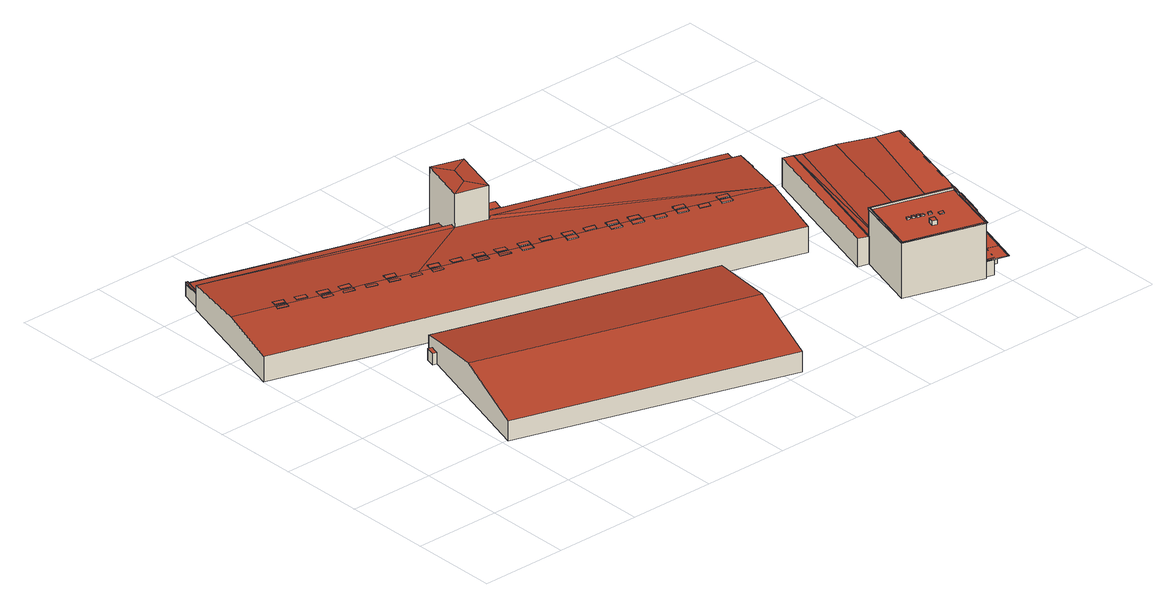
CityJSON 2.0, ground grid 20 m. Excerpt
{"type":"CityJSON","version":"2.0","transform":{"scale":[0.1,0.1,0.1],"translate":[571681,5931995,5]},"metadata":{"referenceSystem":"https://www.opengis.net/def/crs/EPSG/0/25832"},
"CityObjects":{
"building1":{"type":"Building","attributes":{"Grundfläche 2D":"2494.089066","Grundhöhe NN":"5.573"},"geometry":[{"type":"Solid","lod":"3","boundaries":[[[[0,1,2,3,4]],[[1,5,6,2]],[[7,8,9,10]],[[9,11,12,5,1,0,4,13,14,10]],[[6,5,12,15]],[[3,2,6,15,16]],[[4,3,16,13]],[[7,10,14,17]],[[8,7,17,18]],[[9,8,18,11]],[[12,11,18,17,14,13,16,15]]]],"semantics":{"surfaces":[{"type":"RoofSurface"},{"type":"WallSurface"},{"type":"GroundSurface"}],"values":[[0,0,0,1,1,1,1,1,1,1,2]]}}]},
"building2":{"type":"Building","attributes":{"Grundfläche 2D":"4646.782097","Grundhöhe NN":"5.672"},"children":["building2-1","building2-2","building2-3","building2-4","building2-5","building2-6","building2-7","building2-8","building2-9","building2-10","building2-11","building2-12","building2-13","building2-14","building2-15","building2-16","building2-17","building2-18","building2-19","building2-20","building2-21","building2-22","building2-23","building2-24","building2-25","building2-26","building2-27","building2-28","building2-29","building2-30","building2-31","building2-32","building2-33","building2-34","building2-35","building2-36"],"geometry":[{"type":"Solid","lod":"3","boundaries":[[[[19,20,21]],[[20,22,23,24,25,21]],[[26,27,28,29,30,31,32,33,34,35,36,37,38]],[[39,35,34,33,32,31,30,29,28,27,26,40,41,42]],[[35,39,42,43,36]],[[44,45,46,47,42]],[[47,43,42]],[[48,43,47]],[[49,37,36]],[[50,51,52,53,54,55]],[[56,57,58]],[[56,59,60,57]],[[61,60,59]],[[61,58,57,60]],[[19,21,62,63]],[[20,19,63,64]],[[22,20,64,65]],[[23,22,65,66]],[[40,26,38,67,68]],[[41,40,68,69]],[[44,42,41,69,70]],[[45,44,70,71]],[[45,71,72,53,46]],[[51,73,48,47,46,53,52]],[[23,66,67,38,37,49,25,24]],[[21,25,49,36,59,56,74,62]],[[59,36,43,61]],[[73,51,50,75,76,58,61,43,48]],[[56,58,76,74]],[[54,53,72,77]],[[50,55,54,77,75]],[[68,67,66,65,64,63,62,74,76,75,77,72,71,70,69]]]],"semantics":{"surfaces":[{"type":"RoofSurface"},{"type":"WallSurface"},{"type":"GroundSurface"}],"values":[[0,0,0,0,0,0,0,0,0,0,0,0,0,0,1,1,1,1,1,1,1,1,1,1,1,1,1,1,1,1,1,2]]}}]},
"building2-1":{"type":"BuildingInstallation","parents":["building2"],"geometry":[{"type":"MultiSurface","lod":"3","boundaries":[[[78,79,80,81]],[[81,80,24,20]],[[78,81,20,22]],[[79,78,22,23]],[[80,79,23,24]]],"semantics":{"surfaces":[{"type":"RoofSurface"},{"type":"WallSurface"}],"values":[0,1,1,1,1]}}]},
"building2-2":{"type":"BuildingInstallation","parents":["building2"],"geometry":[{"type":"MultiSurface","lod":"3","boundaries":[[[82,83,84,85]],[[85,84,86,87]],[[82,85,87,88]],[[83,82,88,89]],[[84,83,89,86]]],"semantics":{"surfaces":[{"type":"RoofSurface"},{"type":"WallSurface"}],"values":[0,1,1,1,1]}}]},
"building2-3":{"type":"BuildingInstallation","parents":["building2"],"geometry":[{"type":"MultiSurface","lod":"3","boundaries":[[[90,33,91,92,34]],[[91,33,93,33,94]],[[94,95,92,91]],[[95,34,96,90,34,92]],[[96,93,33,90]]],"semantics":{"surfaces":[{"type":"RoofSurface"},{"type":"WallSurface"}],"values":[0,1,1,1,1]}}]},
"building2-4":{"type":"BuildingInstallation","parents":["building2"],"geometry":[{"type":"MultiSurface","lod":"3","boundaries":[[[97,98,99,100]],[[100,99,101,102]],[[97,100,102,103]],[[98,97,103,104]],[[99,98,104,101]]],"semantics":{"surfaces":[{"type":"RoofSurface"},{"type":"WallSurface"}],"values":[0,1,1,1,1]}}]},
"building2-5":{"type":"BuildingInstallation","parents":["building2"],"geometry":[{"type":"MultiSurface","lod":"3","boundaries":[[[105,106,107,108]],[[108,107,109,110]],[[108,110,105]],[[106,105,111]],[[107,106,111,109]]],"semantics":{"surfaces":[{"type":"RoofSurface"},{"type":"WallSurface"}],"values":[0,1,1,1,1]}}]},
"building2-6":{"type":"BuildingInstallation","parents":["building2"],"geometry":[{"type":"MultiSurface","lod":"3","boundaries":[[[112,113,114,115]],[[115,114,116,117]],[[112,115,117,118]],[[113,112,118,119]],[[114,113,119,116]]],"semantics":{"surfaces":[{"type":"RoofSurface"},{"type":"WallSurface"}],"values":[0,1,1,1,1]}}]},
"building2-7":{"type":"BuildingInstallation","parents":["building2"],"geometry":[{"type":"MultiSurface","lod":"3","boundaries":[[[120,121,122,123]],[[120,123,124,125]],[[123,122,126,124]],[[121,120,125,127]],[[122,121,127,126]]],"semantics":{"surfaces":[{"type":"RoofSurface"},{"type":"WallSurface"}],"values":[0,1,1,1,1]}}]},
"building2-8":{"type":"BuildingInstallation","parents":["building2"],"geometry":[{"type":"MultiSurface","lod":"3","boundaries":[[[128,129,130,131]],[[131,130,132,133]],[[128,131,133,134]],[[129,128,134,135]],[[130,129,135,132]]],"semantics":{"surfaces":[{"type":"RoofSurface"},{"type":"WallSurface"}],"values":[0,1,1,1,1]}}]},
"building2-9":{"type":"BuildingInstallation","parents":["building2"],"geometry":[{"type":"MultiSurface","lod":"3","boundaries":[[[136,137,138,139]],[[137,136,140,141]],[[139,138,142,143]],[[136,139,143,140]],[[138,137,141,142]]],"semantics":{"surfaces":[{"type":"RoofSurface"},{"type":"WallSurface"}],"values":[0,1,1,1,1]}}]},
"building2-10":{"type":"BuildingInstallation","parents":["building2"],"geometry":[{"type":"MultiSurface","lod":"3","boundaries":[[[144,145,146,29,147]],[[148,149,146,145]],[[149,29,150,147,29,146]],[[150,151,144,147]],[[30,148,145,144,151]]],"semantics":{"surfaces":[{"type":"RoofSurface"},{"type":"WallSurface"}],"values":[0,1,1,1,1]}}]},
"building2-11":{"type":"BuildingInstallation","parents":["building2"],"geometry":[{"type":"MultiSurface","lod":"3","boundaries":[[[152,153,154,155]],[[155,154,156,157]],[[152,155,157,158]],[[153,152,158,159]],[[154,153,159,156]]],"semantics":{"surfaces":[{"type":"RoofSurface"},{"type":"WallSurface"}],"values":[0,1,1,1,1]}}]},
"building2-12":{"type":"BuildingInstallation","parents":["building2"],"geometry":[{"type":"MultiSurface","lod":"3","boundaries":[[[160,161,162,163]],[[164,165,161,160]],[[165,166,162,161]],[[166,167,163,162]],[[167,164,160,163]]],"semantics":{"surfaces":[{"type":"RoofSurface"},{"type":"WallSurface"}],"values":[0,1,1,1,1]}}]},
"building2-13":{"type":"BuildingInstallation","parents":["building2"],"geometry":[{"type":"MultiSurface","lod":"3","boundaries":[[[168,169,170,171]],[[171,170,172,173]],[[168,171,173,174]],[[169,168,174,175]],[[170,169,175,172]]],"semantics":{"surfaces":[{"type":"RoofSurface"},{"type":"WallSurface"}],"values":[0,1,1,1,1]}}]},
"building2-14":{"type":"BuildingInstallation","parents":["building2"],"geometry":[{"type":"MultiSurface","lod":"3","boundaries":[[[176,177,178,179]],[[179,178,180,181]],[[176,179,181,182]],[[177,176,182,183]],[[178,177,183,180]]],"semantics":{"surfaces":[{"type":"RoofSurface"},{"type":"WallSurface"}],"values":[0,1,1,1,1]}}]},
"building2-15":{"type":"BuildingInstallation","parents":["building2"],"geometry":[{"type":"MultiSurface","lod":"3","boundaries":[[[184,185,186,187]],[[184,187,188,189]],[[187,186,190,188]],[[185,184,189,191]],[[186,185,191,190]]],"semantics":{"surfaces":[{"type":"RoofSurface"},{"type":"WallSurface"}],"values":[0,1,1,1,1]}}]},
"building2-16":{"type":"BuildingInstallation","parents":["building2"],"geometry":[{"type":"MultiSurface","lod":"3","boundaries":[[[192,193,194,195]],[[195,194,196,197]],[[192,195,197,198]],[[193,192,198,199]],[[194,193,199,196]]],"semantics":{"surfaces":[{"type":"RoofSurface"},{"type":"WallSurface"}],"values":[0,1,1,1,1]}}]},
"building2-17":{"type":"BuildingInstallation","parents":["building2"],"geometry":[{"type":"MultiSurface","lod":"3","boundaries":[[[200,201,202,203,32]],[[204,205,201,200]],[[31,206,202,201,205]],[[206,207,203,202]],[[200,32,203,207,32,204]]],"semantics":{"surfaces":[{"type":"RoofSurface"},{"type":"WallSurface"}],"values":[0,1,1,1,1]}}]},
"building2-18":{"type":"BuildingInstallation","parents":["building2"],"geometry":[{"type":"MultiSurface","lod":"3","boundaries":[[[208,209,210,211]],[[211,210,212,213]],[[208,211,213,214]],[[209,208,214,215]],[[210,209,215,212]]],"semantics":{"surfaces":[{"type":"RoofSurface"},{"type":"WallSurface"}],"values":[0,1,1,1,1]}}]},
"building2-19":{"type":"BuildingInstallation","parents":["building2"],"geometry":[{"type":"MultiSurface","lod":"3","boundaries":[[[216,217,218,219]],[[219,218,220,221]],[[216,219,221,222]],[[217,216,222,223]],[[218,217,223,220]]],"semantics":{"surfaces":[{"type":"RoofSurface"},{"type":"WallSurface"}],"values":[0,1,1,1,1]}}]},
"building2-20":{"type":"BuildingInstallation","parents":["building2"],"geometry":[{"type":"MultiSurface","lod":"3","boundaries":[[[224,225,226,227]],[[227,226,228,229]],[[224,227,229,230]],[[225,224,230,231]],[[226,225,231,228]]],"semantics":{"surfaces":[{"type":"RoofSurface"},{"type":"WallSurface"}],"values":[0,1,1,1,1]}}]},
"building2-21":{"type":"BuildingInstallation","parents":["building2"],"geometry":[{"type":"MultiSurface","lod":"3","boundaries":[[[232,233,234,235]],[[235,234,236,237]],[[232,235,237,238]],[[233,232,238,239]],[[234,233,239,236]]],"semantics":{"surfaces":[{"type":"RoofSurface"},{"type":"WallSurface"}],"values":[0,1,1,1,1]}}]},
"building2-22":{"type":"BuildingInstallation","parents":["building2"],"geometry":[{"type":"MultiSurface","lod":"3","boundaries":[[[240,241,242,243]],[[243,242,244,245]],[[240,243,245,246]],[[241,240,246,247]],[[242,241,247,244]]],"semantics":{"surfaces":[{"type":"RoofSurface"},{"type":"WallSurface"}],"values":[0,1,1,1,1]}}]},
"building2-23":{"type":"BuildingInstallation","parents":["building2"],"geometry":[{"type":"MultiSurface","lod":"3","boundaries":[[[248,249,250,251]],[[248,251,252,253]],[[251,250,254,252]],[[249,248,253,255]],[[250,249,255,254]]],"semantics":{"surfaces":[{"type":"RoofSurface"},{"type":"WallSurface"}],"values":[0,1,1,1,1]}}]},
"building2-24":{"type":"BuildingInstallation","parents":["building2"],"geometry":[{"type":"MultiSurface","lod":"3","boundaries":[[[256,257,258,259]],[[259,258,260,261]],[[256,259,261,262]],[[257,256,262,263]],[[258,257,263,260]]],"semantics":{"surfaces":[{"type":"RoofSurface"},{"type":"WallSurface"}],"values":[0,1,1,1,1]}}]},
"building2-25":{"type":"BuildingInstallation","parents":["building2"],"geometry":[{"type":"MultiSurface","lod":"3","boundaries":[[[264,265,266,267]],[[267,266,268,269]],[[264,267,269,270]],[[265,264,270,271]],[[266,265,271,268]]],"semantics":{"surfaces":[{"type":"RoofSurface"},{"type":"WallSurface"}],"values":[0,1,1,1,1]}}]},
"building2-26":{"type":"BuildingInstallation","parents":["building2"],"geometry":[{"type":"MultiSurface","lod":"3","boundaries":[[[272,273,274,275]],[[275,274,276,277]],[[272,275,277,278]],[[273,272,278,279]],[[274,273,279,276]]],"semantics":{"surfaces":[{"type":"RoofSurface"},{"type":"WallSurface"}],"values":[0,1,1,1,1]}}]},
"building2-27":{"type":"BuildingInstallation","parents":["building2"],"geometry":[{"type":"MultiSurface","lod":"3","boundaries":[[[280,281,282,283]],[[280,283,284,285]],[[283,282,286,284]],[[281,280,285,287]],[[282,281,287,286]]],"semantics":{"surfaces":[{"type":"RoofSurface"},{"type":"WallSurface"}],"values":[0,1,1,1,1]}}]},
"building2-28":{"type":"BuildingInstallation","parents":["building2"],"geometry":[{"type":"MultiSurface","lod":"3","boundaries":[[[288,289,290,291]],[[291,290,292,293]],[[288,291,293,294]],[[289,288,294,295]],[[290,289,295,292]]],"semantics":{"surfaces":[{"type":"RoofSurface"},{"type":"WallSurface"}],"values":[0,1,1,1,1]}}]},
"building2-29":{"type":"BuildingInstallation","parents":["building2"],"geometry":[{"type":"MultiSurface","lod":"3","boundaries":[[[296,297,298,299,300]],[[297,296,301,302]],[[298,297,302,303]],[[299,298,303,304]],[[300,299,304,305]],[[296,300,305,301]]],"semantics":{"surfaces":[{"type":"RoofSurface"},{"type":"WallSurface"}],"values":[0,1,1,1,1,1]}}]},
"building2-30":{"type":"BuildingInstallation","parents":["building2"],"geometry":[{"type":"MultiSurface","lod":"3","boundaries":[[[306,307,308,309]],[[309,308,310,311]],[[306,309,311,312]],[[307,306,312,313]],[[308,307,313,310]]],"semantics":{"surfaces":[{"type":"RoofSurface"},{"type":"WallSurface"}],"values":[0,1,1,1,1]}}]},
"building2-31":{"type":"BuildingInstallation","parents":["building2"],"geometry":[{"type":"MultiSurface","lod":"3","boundaries":[[[314,315,316,317]],[[317,316,318,319]],[[314,317,319,320]],[[315,314,320,321]],[[316,315,321,318]]],"semantics":{"surfaces":[{"type":"RoofSurface"},{"type":"WallSurface"}],"values":[0,1,1,1,1]}}]},
"building2-32":{"type":"BuildingInstallation","parents":["building2"],"geometry":[{"type":"MultiSurface","lod":"3","boundaries":[[[322,27,323,324,325]],[[326,327,324,323]],[[28,328,325,324,327]],[[323,27,322,329,27,326]],[[328,329,322,325]]],"semantics":{"surfaces":[{"type":"RoofSurface"},{"type":"WallSurface"}],"values":[0,1,1,1,1]}}]},
"building2-33":{"type":"BuildingInstallation","parents":["building2"],"geometry":[{"type":"MultiSurface","lod":"3","boundaries":[[[330,331,332,39,35]],[[332,333,39]],[[331,330,334,335]],[[332,331,335,333]],[[334,330,35]]],"semantics":{"surfaces":[{"type":"RoofSurface"},{"type":"WallSurface"}],"values":[0,1,1,1,1]}}]},
"building2-34":{"type":"BuildingInstallation","parents":["building2"],"geometry":[{"type":"MultiSurface","lod":"3","boundaries":[[[336,337,338,339]],[[338,337,340,341]],[[339,338,341,342]],[[336,339,342,343]],[[337,336,343,340]]],"semantics":{"surfaces":[{"type":"RoofSurface"},{"type":"WallSurface"}],"values":[0,1,1,1,1]}}]},
"building2-35":{"type":"BuildingInstallation","parents":["building2"],"geometry":[{"type":"MultiSurface","lod":"3","boundaries":[[[344,345,346,347]],[[347,346,348,349]],[[344,347,349,350]],[[345,344,350,351]],[[346,345,351,348]]],"semantics":{"surfaces":[{"type":"RoofSurface"},{"type":"WallSurface"}],"values":[0,1,1,1,1]}}]},
"building2-36":{"type":"BuildingInstallation","parents":["building2"],"geometry":[{"type":"MultiSurface","lod":"3","boundaries":[[[352,353,354]],[[352,73,353]],[[352,354,55,50]],[[50,51,73,352]],[[52,353,73,51]],[[52,55,354,353]]],"semantics":{"surfaces":[{"type":"RoofSurface"},{"type":"WallSurface"}],"values":[0,0,1,1,1,1]}}]},
"building3":{"type":"Building","attributes":{"Grundfläche 2D":"14.861549","Grundhöhe NN":"5.672"},"geometry":[{"type":"Solid","lod":"3","boundaries":[[[[355,356,357,358]],[[359,360,358,357]],[[360,361,355,358]],[[361,362,356,355]],[[362,359,357,356]],[[362,361,360,359]]]],"semantics":{"surfaces":[{"type":"RoofSurface"},{"type":"WallSurface"},{"type":"GroundSurface"}],"values":[[0,1,1,1,1,2]]}}]},
"building4":{"type":"Building","attributes":{"Grundfläche 2D":"90.867684","Grundhöhe NN":"5.715"},"geometry":[{"type":"Solid","lod":"3","boundaries":[[[[363,364,365]],[[366,365,364,367,368,369]],[[370,371,365,366]],[[371,372,363,365]],[[372,373,374,367,364,363]],[[374,375,368,367]],[[375,376,369,368]],[[376,370,366,369]],[[375,374,373,372,371,370,376]]]],"semantics":{"surfaces":[{"type":"RoofSurface"},{"type":"WallSurface"},{"type":"GroundSurface"}],"values":[[0,0,1,1,1,1,1,1,2]]}}]},
"building5":{"type":"Building","attributes":{"Grundfläche 2D":"1188.752328","Grundhöhe NN":"5.700"},"children":["building5-1","building5-2","building5-3","building5-4","building5-5","building5-6","building5-7","building5-8","building5-9","building5-10","building5-11"],"geometry":[{"type":"MultiSurface","lod":"3","boundaries":[[[377,378,379,380,381,382,383,384,385,386,387]],[[388,389,390,391,392,393,394,395,396,397,398,399,400]],[[364,401,402,367]],[[363,401,364]],[[401,403,404,405,402]],[[406,407,404,403]],[[408,409,410,407,406,411,412,413,414,415,416,417,418]],[[419,417,416]],[[420,421,422,423,424,425,426,427,428,429,430]],[[397,396,395,394,382,381,380,379]],[[391,385,384,383,382,394,393,392]],[[431,432,387,386,390,433]],[[432,434,377,387]],[[434,399,378,377]],[[372,363,364,367,374,373]],[[414,413,424,423]],[[435,436,414,423,437,438,439]],[[440,441,442,435,439,443]],[[409,444,441,440,445]],[[410,409,445,446]],[[367,402,405,404,407,410,446,374]],[[447,448,449,450]],[[451,447,450,452]],[[451,452,453,427,433]],[[425,424,413,412,411,432,431,433,427,426]],[[401,363,434,432,411,406,403]],[[363,372,434]],[[448,400,434,372,370,449]],[[454,427,453,455]],[[456,454,455,457]],[[458,456,457,459]],[[459,437,423,458]],[[438,437,459,457,455,453,452,450,449,370,372,373,374,446,445,440,443,439]],[[436,435,442,441,416,415,414]],[[441,444,409,408,418,417,419,416]],[[400,448,447,451,433,390,389,388,400,399,434]],[[428,427,454,456,458,423,422,421,420,430,429]]],"semantics":{"surfaces":[{"type":"RoofSurface"},{"type":"WallSurface"},{"type":"GroundSurface"}],"values":[0,0,0,0,0,0,0,0,0,1,1,1,1,1,1,1,1,1,1,1,1,1,1,1,1,1,1,1,1,1,1,1,2,0,0,0,0]}}]},
"building5-1":{"type":"BuildingInstallation","parents":["building5"],"geometry":[{"type":"MultiSurface","lod":"3","boundaries":[[[460,461,462,463]],[[463,462,464,465]],[[462,461,466,464]],[[460,463,465,467]],[[461,460,467,466]]],"semantics":{"surfaces":[{"type":"RoofSurface"},{"type":"WallSurface"}],"values":[0,1,1,1,1]}}]},
"building5-2":{"type":"BuildingInstallation","parents":["building5"],"geometry":[{"type":"MultiSurface","lod":"3","boundaries":[[[379,378,468,469,386,385,470]],[[399,400,388,469,468,378]],[[388,389,390,386,469]],[[470,385,391,471]],[[471,397,379,470]]],"semantics":{"surfaces":[{"type":"RoofSurface"},{"type":"WallSurface"}],"values":[0,1,1,1,1]}}]},
"building5-3":{"type":"BuildingInstallation","parents":["building5"],"geometry":[{"type":"MultiSurface","lod":"3","boundaries":[[[472,473,474,475]],[[473,472,476,477]],[[475,474,478,479]],[[472,475,479,476]],[[474,473,477,478]]],"semantics":{"surfaces":[{"type":"RoofSurface"},{"type":"WallSurface"}],"values":[0,1,1,1,1]}}]},
"building5-4":{"type":"BuildingInstallation","parents":["building5"],"geometry":[{"type":"MultiSurface","lod":"3","boundaries":[[[480,481,482,483]],[[483,482,484,485]],[[480,483,485,486]],[[481,480,486,487]],[[482,481,487,484]]],"semantics":{"surfaces":[{"type":"RoofSurface"},{"type":"WallSurface"}],"values":[0,1,1,1,1]}}]},
"building5-5":{"type":"BuildingInstallation","parents":["building5"],"geometry":[{"type":"MultiSurface","lod":"3","boundaries":[[[488,489,490,491]],[[488,491,492,493]],[[490,489,494,495]],[[495,492,491,490]],[[493,494,489,488]]],"semantics":{"surfaces":[{"type":"RoofSurface"},{"type":"WallSurface"}],"values":[0,1,1,1,1]}}]},
"building5-6":{"type":"BuildingInstallation","parents":["building5"],"geometry":[{"type":"MultiSurface","lod":"3","boundaries":[[[496,497,498,499,500,501,502,503,504,505]],[[421,422,498,497]],[[499,498,422,506]],[[507,508,501,500]],[[502,501,508,509]],[[509,428,503,502]],[[428,429,504,503]],[[429,430,505,504]],[[430,420,496,505]],[[420,421,497,496]]],"semantics":{"surfaces":[{"type":"RoofSurface"},{"type":"WallSurface"}],"values":[0,1,1,1,1,1,1,1,1,1]}}]},
"building5-7":{"type":"BuildingInstallation","parents":["building5"],"geometry":[{"type":"MultiSurface","lod":"3","boundaries":[[[510,511,512,513]],[[500,499,513,512]],[[425,510,513,499,506]],[[426,511,510,425]],[[507,500,512,511,426]]],"semantics":{"surfaces":[{"type":"RoofSurface"},{"type":"WallSurface"}],"values":[0,1,1,1,1]}}]},
"building5-8":{"type":"BuildingInstallation","parents":["building5"],"geometry":[{"type":"MultiSurface","lod":"3","boundaries":[[[514,515,516,517,518,519,520,521,522,523]],[[524,525,526,519,518]],[[526,527,520,519]],[[527,528,521,520]],[[528,412,522,521]],[[522,412,413,523]],[[413,414,415,416,515,514,523]],[[416,419,516,515]],[[419,417,418,517,516]],[[518,517,418,524]]],"semantics":{"surfaces":[{"type":"RoofSurface"},{"type":"WallSurface"}],"values":[0,1,1,1,1,1,1,1,1,1]}}]},
"building5-9":{"type":"BuildingInstallation","parents":["building5"],"geometry":[{"type":"MultiSurface","lod":"3","boundaries":[[[529,530,531,532]],[[532,531,533,534]],[[529,532,534,535]],[[530,529,535,536]],[[531,530,536,533]]],"semantics":{"surfaces":[{"type":"RoofSurface"},{"type":"WallSurface"}],"values":[0,1,1,1,1]}}]},
"building5-10":{"type":"BuildingInstallation","parents":["building5"],"geometry":[{"type":"MultiSurface","lod":"3","boundaries":[[[537,538,539,540]],[[540,539,541,542]],[[537,540,542,543]],[[538,537,543,544]],[[539,538,544,541]]],"semantics":{"surfaces":[{"type":"RoofSurface"},{"type":"WallSurface"}],"values":[0,1,1,1,1]}}]},
"building5-11":{"type":"BuildingInstallation","parents":["building5"],"geometry":[{"type":"MultiSurface","lod":"3","boundaries":[[[545,546,547,548]],[[548,547,549,550]],[[545,548,550,551]],[[546,545,551,552]],[[547,546,552,549]]],"semantics":{"surfaces":[{"type":"RoofSurface"},{"type":"WallSurface"}],"values":[0,1,1,1,1]}}]}
},
"vertices":[
[312,522,61],[269,380,87],[896,192,87],[950,375,53],[323,560,53],[214,196,53],[841,9,53],[309,547,33],[303,525,33],[312,522,33],[318,544,33],[312,522,6],[214,196,6],[323,560,6],[318,544,6],[841,9,6],[950,375,6],[309,547,6],[303,525,6],
[119,1063,35],[119,1061,35],[657,904,35],[115,1062,35],[98,1005,38],[102,1004,38],[640,845,38],[47,850,76],[144,822,76],[167,815,76],[240,794,76],[263,787,76],[286,781,76],[310,774,76],[335,767,76],[358,760,76],[450,733,76],[636,832,64],[102,1004,64],[93,1006,64],[453,732,76],[3,701,66],[1167,357,67],[1213,511,76],[710,811,64],[1241,607,69],[1242,607,69],[1258,663,64],[724,820,64],[713,823,64],[640,845,64],[731,882,37],[713,823,41],[724,820,41],[1258,663,41],[1276,722,37],[742,879,37],[670,946,143],[696,900,145],[743,924,143],[636,832,143],[682,856,145],[710,811,143],[657,904,7],[119,1063,7],[119,1061,7],[115,1062,7],[98,1005,7],[93,1006,7],[3,701,7],[1167,357,7],[1241,607,7],[1242,607,7],[1258,663,7],[713,823,51],[670,946,7],[731,882,7],[743,924,7],[1276,722,7],
[115,1062,39],[98,1005,39],[102,1004,39],[119,1061,39],
[882,610,77],[886,622,77],[861,628,77],[858,617,77],[861,628,74],[858,617,75],[882,610,75],[886,622,74],
[359,760,76],[331,756,76],[355,748,76],[335,767,75],[331,756,75],[355,748,75],[359,760,75],
[619,683,76],[616,671,76],[640,664,76],[643,676,76],[640,664,75],[643,676,75],[619,683,75],[616,671,75],
[406,746,76],[383,752,76],[379,741,76],[403,734,76],[379,741,75],[403,734,75],[383,752,75],
[740,652,77],[744,663,77],[720,670,77],[717,659,77],[720,670,74],[717,659,75],[740,652,75],[744,663,74],
[476,725,76],[473,713,76],[497,707,76],[500,718,76],[500,718,75],[476,725,75],[497,707,75],[473,713,75],
[759,628,77],[783,621,77],[787,634,77],[763,641,77],[787,634,75],[763,641,75],[759,628,75],[783,621,75],
[593,678,76],[596,690,76],[573,697,76],[569,685,76],[593,678,75],[596,690,75],[573,697,75],[569,685,75],
[260,777,76],[264,788,76],[240,795,76],[237,783,76],[264,788,75],[240,795,75],[237,783,75],[260,777,75],
[1114,524,77],[1117,536,77],[1094,543,77],[1090,531,77],[1094,543,75],[1090,531,75],[1114,524,75],[1117,536,75],
[691,662,77],[667,669,77],[664,657,77],[688,650,77],[691,662,75],[667,669,75],[664,657,75],[688,650,75],
[647,692,76],[623,699,76],[620,687,76],[644,680,76],[620,687,75],[644,680,75],[647,692,74],[623,699,74],
[216,806,76],[220,818,76],[197,825,76],[193,813,76],[197,825,74],[193,813,75],[216,806,75],[220,818,74],
[834,623,77],[838,635,77],[814,642,77],[810,630,77],[810,630,75],[834,623,75],[814,642,74],[838,635,74],
[788,637,77],[791,649,77],[767,656,77],[764,644,77],[767,656,74],[764,644,75],[788,637,75],[791,649,74],
[310,775,76],[287,782,76],[283,770,76],[306,763,76],[310,775,75],[287,782,75],[283,770,75],[306,763,75],
[1025,568,77],[1028,580,77],[1004,586,77],[1001,575,77],[1004,586,74],[1001,575,75],[1025,568,75],[1028,580,74],
[311,779,76],[314,791,76],[291,797,76],[288,786,76],[291,797,74],[288,786,75],[311,779,75],[314,791,74],
[597,694,76],[601,706,76],[577,713,76],[574,701,76],[577,713,74],[574,701,75],[597,694,75],[601,706,74],
[693,666,77],[696,677,77],[673,684,77],[670,673,77],[673,684,74],[670,673,75],[693,666,75],[696,677,74],
[929,596,77],[932,608,77],[909,615,77],[905,603,77],[909,615,74],[905,603,75],[929,596,75],[932,608,74],
[549,709,76],[553,720,76],[529,727,76],[526,715,76],[526,715,75],[549,709,75],[529,727,74],[553,720,74],
[265,792,76],[268,804,76],[244,811,76],[241,799,76],[244,811,74],[241,799,75],[265,792,75],[268,804,74],
[996,559,77],[1020,552,77],[1023,564,77],[1000,571,77],[1023,564,75],[1000,571,75],[996,559,75],[1020,552,75],
[387,769,76],[384,757,76],[407,750,76],[411,762,76],[407,750,75],[411,762,74],[387,769,74],[384,757,75],
[169,821,76],[173,832,76],[150,839,76],[146,828,76],[146,828,75],[169,821,75],[150,839,74],[173,832,74],
[900,587,77],[924,580,77],[928,592,77],[904,599,77],[928,592,75],[904,599,75],[900,587,75],[924,580,75],
[478,730,76],[478,729,76],[501,723,76],[504,734,76],[481,741,76],[478,730,75],[478,729,75],[501,723,75],[504,734,74],[481,741,74],
[1066,538,77],[1070,550,77],[1047,557,77],[1043,545,77],[1047,557,75],[1043,545,75],[1066,538,75],[1070,550,75],
[949,572,77],[972,565,77],[975,577,77],[952,584,77],[975,577,75],[952,584,75],[949,572,75],[972,565,75],
[144,824,76],[141,812,76],[164,805,76],[168,817,76],[141,812,75],[164,805,75],[168,817,75],[144,824,75],
[430,738,76],[427,726,76],[450,720,76],[450,720,75],[430,738,75],[427,726,75],
[854,601,77],[878,594,77],[881,606,77],[857,612,77],[878,594,75],[881,606,75],[857,612,75],[854,601,75],
[1098,558,77],[1095,547,77],[1119,540,77],[1122,552,77],[1119,540,75],[1122,552,74],[1098,558,74],[1095,547,75],
[731,882,39],[724,820,51],[742,879,38],
[797,874,32],[804,897,32],[745,915,32],[738,891,32],[745,915,7],[738,891,7],[797,874,7],[804,897,7],
[1228,242,72],[1328,581,72],[1227,242,72],[1227,240,72],[1328,582,72],[1304,589,73],[1203,247,73],[1227,240,7],[1227,242,7],[1228,242,7],[1328,581,7],[1328,582,7],[1304,589,7],[1203,247,7],
[1228,242,138],[1227,242,138],[1229,238,138],[1327,210,138],[1328,210,138],[1408,186,138],[1393,135,138],[1392,134,138],[1365,42,138],[1367,38,138],[1412,189,138],[1183,92,136],[1364,39,136],[1367,38,136],[1365,42,136],[1392,134,134],[1393,135,134],[1408,186,133],[1328,210,133],[1327,210,133],[1229,238,133],[1228,240,133],[1227,242,133],[1227,240,133],[1243,238,71],[1347,576,71],[1323,214,75],[1418,555,75],[1416,556,74],[1392,195,71],[1503,530,71],[1556,513,72],[1553,514,72],[1554,515,72],[1412,189,71],[1411,187,71],[1410,183,71],[1451,171,72],[1455,170,72],[1456,170,72],[1457,172,72],[1477,241,72],[1457,170,72],[1412,23,48],[1456,170,48],[1455,170,48],[1451,171,48],[1410,183,48],[1395,132,48],[1395,131,48],[1369,44,48],[1367,38,48],[1367,39,48],[1366,37,48],[1411,187,133],[1412,189,133],[1369,44,136],[1228,242,133],[1452,173,72],[1451,172,72],[1451,171,7],[1451,172,7],[1452,173,7],[1456,172,7],[1456,172,72],[1454,173,72],[1454,173,7],[1474,238,72],[1553,514,7],[1554,515,7],[1365,40,136],[1184,93,136],[1184,93,7],[1365,40,7],[1366,45,136],[1366,45,7],[1369,44,7],[1386,39,48],[1386,39,7],[1398,77,48],[1398,77,7],[1422,70,48],[1422,70,7],
[1274,153,138],[1275,159,138],[1270,160,138],[1268,155,138],[1270,160,134],[1268,155,134],[1275,159,134],[1274,153,134],
[1227,240,138],[1183,92,138],[1186,94,138],[1186,94,136],
[1320,128,137],[1329,126,137],[1332,135,137],[1322,137,137],[1320,128,135],[1329,126,135],[1332,135,134],[1322,137,134],
[1287,149,137],[1294,147,137],[1295,153,137],[1289,155,137],[1295,153,134],[1289,155,134],[1287,149,134],[1294,147,134],
[1259,163,138],[1257,158,138],[1263,156,138],[1264,162,138],[1264,162,134],[1259,163,134],[1257,158,134],[1263,156,134],
[1412,23,50],[1456,170,50],[1455,170,50],[1439,119,50],[1439,118,50],[1411,24,50],[1367,37,50],[1367,38,50],[1367,39,50],[1366,37,50],[1439,119,48],[1439,118,48],[1411,24,48],[1367,37,48],
[1395,132,51],[1395,131,51],[1439,118,51],[1439,119,51],
[1455,170,75],[1456,170,75],[1457,170,75],[1477,241,75],[1474,241,75],[1454,174,75],[1440,178,75],[1428,182,75],[1411,187,75],[1410,183,75],[1474,241,72],[1473,237,72],[1454,174,72],[1440,178,71],[1428,182,71],
[1278,151,138],[1284,150,138],[1285,156,138],[1280,157,138],[1285,156,134],[1280,157,134],[1278,151,134],[1284,150,134],
[1305,150,137],[1303,144,137],[1310,142,137],[1312,149,137],[1310,142,134],[1312,149,134],[1305,150,134],[1303,144,134],
[1278,106,146],[1289,103,146],[1293,116,146],[1282,119,146],[1293,116,135],[1282,119,135],[1278,106,135],[1289,103,135]
]}
